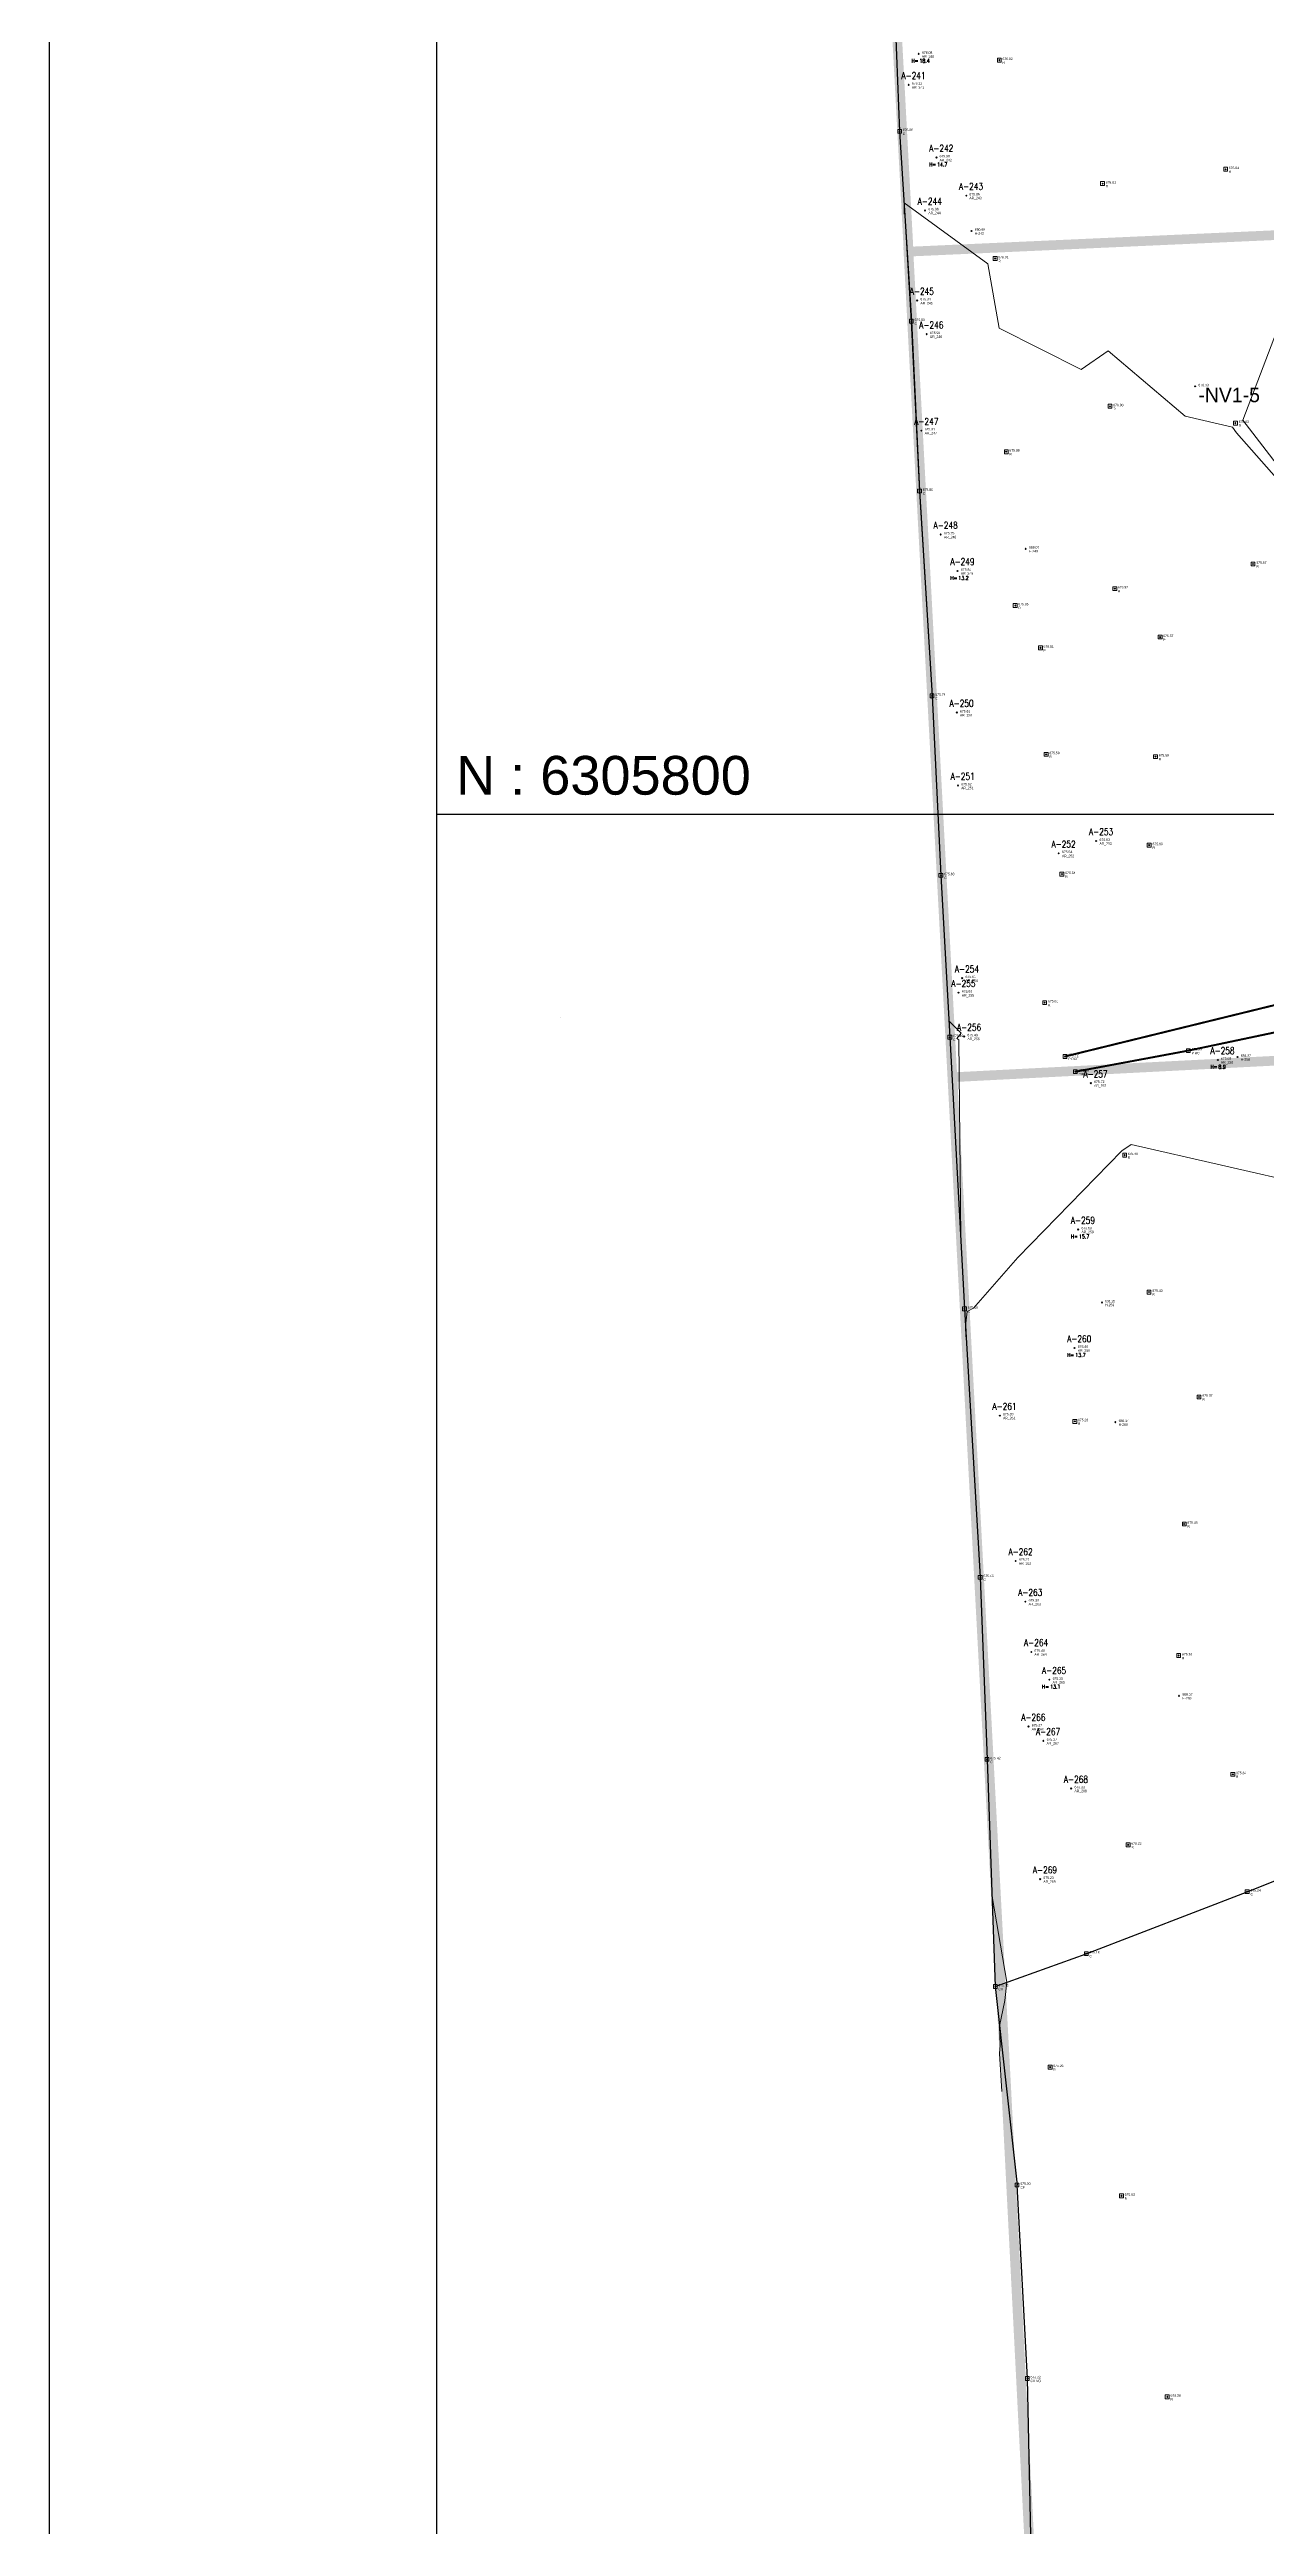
# Model space of a CAD drawing. Extents: x 350769 to 354978, y 6304672 to 6307963.
# Drawn here: x 352180 to 352242.9, y 6305711.6 to 6305839.5 of the extents above; entities that cross this region are included whole.
import ezdxf

# ---------------------------------------------------------------- set-up
doc = ezdxf.new("R2010")
doc.units = 0
doc.header["$PDMODE"] = 35
doc.header["$PDSIZE"] = 0.03
for name, pattern in [('4.0 - LO RECABARREN - DESNIVEL NUEVO$0$HIDDEN', [0.375, 0.25, -0.125]), ('CONTINUOS', [0]), ('DASHDOT', [1, 0.5, -0.25, 0, -0.25]), ('DASHED', [19.05, 12.7, -6.35])]:
    doc.linetypes.add(name, pattern=pattern)
doc.layers.get('0').update_dxf_attribs({"linetype": 'CONTINUOUS'})
for name, color, linetype in [('-LAMINA 1_1250', 1, 'CONTINUOUS'), ('03_S2_Pav ext_Borde vereda', 7, 'CONTINUOUS'), ('1-ARBOL H1', 7, 'CONTINUOUS'), ('1-ARBOL H2', 1, 'CONTINUOUS'), ('1-ARBOL H3', 241, 'CONTINUOUS'), ('1-ARBOL NOMBRE', 3, 'CONTINUOUS'), ('1-ARBOL PTO', 7, 'CONTINUOUS'), ('1-CERCO', 252, 'CERCO_LINE'), ('1-coordenadas', 8, 'CONTINUOUS'), ('1-PIRCA', 252, 'CONTINUOUS'), ('C-TINN', 5, 'CONTINUOUS'), ('C-TOPO-MINR', 8, 'CONTINUOUS'), ('V-NODE-TEXT DIC 2012', 31, 'CONTINUOUS')]:
    doc.layers.add(name, color=color, linetype=linetype)
doc.layers.add('0_ASD_LINEA OFICIAL', color=253, linetype='DASHDOT', lineweight=20)
doc.layers.add('0_ASD_TOPOGRAFIA_ELEMENTOS', color=7, linetype='CONTINUOS', lineweight=5, true_color=0xbdbdbd)
doc.styles.add('A', font='arial.ttf', dxfattribs={"height": 2})
doc.styles.add('ROMANS', font='romans.shx', dxfattribs={"width": 0.65})
doc.linetypes.add('CERCO_LINE', pattern='A,0.5,-0.2,[" X ",Standard,S=0.1,R=0,X=-0.1,Y=-0.05],-0.25', length=0.95)

# ---------------------------------------------------------------- blocks, each defined once
blk = doc.blocks.new('COORDENADAS')
at = {"layer": '-LAMINA 1_1250'}
blk.add_lwpolyline([(0, 0), (1436.25, 0), (1436.25, -923.479), (0, -923.479)], close=True, dxfattribs=at)
at = {"layer": '1-coordenadas'}
for p, q in [((20, -900.625), (20, -0.625)), ((20, -400.625), (1420, -400.625))]:
    blk.add_line(p, q, dxfattribs=at)
at = {"layer": '1-coordenadas', "style": 'A'}
blk.add_text('N : 6305800', height=2, dxfattribs=at).set_placement((21, -399.625))
blk = doc.blocks.new('A$C27410629')
at = {"layer": '0_ASD_LINEA OFICIAL', "ltscale": 8}
blk.add_line((2.42, 1027.79), (2.42, 1027.79), dxfattribs=at)
at = {"layer": '0_ASD_LINEA OFICIAL', "ltscale": 8, "const_width": 0.5}
for points in [[(61.85, 1118.1), (17.77, 1116.64), (20.41, 1067.33)], [(83.12, 1027.79), (22.67, 1024.69), (20.86, 1058.63), (20.86, 1058.63), (20.4, 1067.33), (76.8, 1069.87)]]:
    blk.add_lwpolyline(points, dxfattribs=at)
for points in [[(20.41, 1067.33), (76.8, 1069.87, 771082379058.993408)], [(108.22, 588.54), (107.37, 588.31), (106.34, 601.54), (104.84, 620.73), (103.44, 639), (100.01, 685.37, 0.000079), (97.13, 721.64, 0.00475), (91.91, 781.09), (90.33, 798.24), (85.38, 850.52), (80.53, 904.78), (78.46, 929.7), (27.92, 924.01), (25.44, 972.68), (22.67, 1024.69), (83.12, 1027.79, 0)]]:
    blk.add_lwpolyline(points, format="xyb", dxfattribs=at)
blk = doc.blocks.new('TOPOGRAFIA')
at = {"layer": '1-ARBOL H1', "color": 9, "lineweight": 0, "true_color": 0xbdbdbd}
for p in [(390224.89, 6302839.26), (390225.81, 6302833.91), (390226.9, 6302812.55), (390240.34, 6302787.3), (390233.13, 6302778.54), (390232.94, 6302772.42), (390231.64, 6302755.29)]:
    blk.add_point(p, dxfattribs=at)
at = {"layer": '1-ARBOL PTO', "color": 9, "lineweight": 0, "true_color": 0xbdbdbd}
for p in [(390224.89, 6302839.26), (390224.37, 6302837.66), (390225.81, 6302833.91), (390227.35, 6302831.94), (390225.22, 6302831.17), (390224.81, 6302826.52), (390225.3, 6302824.78), (390225.03, 6302819.8), (390226.03, 6302814.44), (390226.9, 6302812.55), (390226.86, 6302805.24), (390226.92, 6302801.47), (390234.06, 6302798.61), (390232.12, 6302797.97), (390226.95, 6302790.77), (390227.14, 6302791.52), (390227.24, 6302788.51), (390240.34, 6302787.3), (390233.78, 6302786.1), (390233.13, 6302778.54), (390232.94, 6302772.42), (390229.08, 6302768.93), (390229.9, 6302761.42), (390230.4, 6302759.32), (390230.71, 6302756.72), (390231.64, 6302755.29), (390230.56, 6302752.87), (390231.33, 6302752.13), (390232.77, 6302749.67), (390231.17, 6302744.99)]:
    blk.add_point(p, dxfattribs=at)
at = {"layer": '1-CERCO', "color": 9, "lineweight": 0, "true_color": 0xbdbdbd, "flags": 128}
for points in [[(390217.02, 6302967.12), (390217.78, 6302952.38), (390218.59, 6302938.78), (390218.97, 6302931.33), (390219.56, 6302920.38), (390219.9, 6302912.65), (390221.18, 6302887.89), (390221.92, 6302878.95), (390222.41, 6302867.44), (390222.99, 6302855.53), (390223.44, 6302847.05), (390223.91, 6302835.26), (390224.51, 6302825.45), (390224.93, 6302816.68), (390225.58, 6302806.1), (390226.04, 6302796.83), (390226.5, 6302788.47), (390227.26, 6302774.44), (390228.08, 6302760.58), (390228.42, 6302751.17), (390228.85, 6302739.44), (390229.97, 6302729.19)], [(390228.85, 6302739.44), (390233.54, 6302741.14), (390241.86, 6302744.34), (390248.77, 6302747.08), (390256.36, 6302750.03), (390264.53, 6302753.15), (390271.47, 6302755.79)], [(390230.94, 6302705.29), (390230.69, 6302711.1), (390230.51, 6302719.2), (390229.97, 6302729.19)]]:
    blk.add_lwpolyline(points, dxfattribs=at)
at = {"layer": '1-coordenadas', "color": 9, "linetype": '4.0 - LO RECABARREN - DESNIVEL NUEVO$0$HIDDEN', "lineweight": 0, "ltscale": 50, "true_color": 0xbdbdbd}
for p, q in [((390200, 6302300), (390200, 6303200)), ((390200, 6302800), (390900, 6302800))]:
    blk.add_line(p, q, dxfattribs=at)
at = {"layer": '1-PIRCA', "color": 9, "lineweight": 0, "true_color": 0xbdbdbd, "const_width": 0.1, "flags": 128}
for points in [[(390232.45, 6302787.48), (390252.12, 6302792.3), (390257.92, 6302793.38), (390265.06, 6302795.16)], [(390232.98, 6302786.69), (390238.82, 6302787.78), (390246.83, 6302789.47), (390251.9, 6302790.62), (390257.32, 6302791.72), (390264.58, 6302793.11)]]:
    blk.add_lwpolyline(points, dxfattribs=at)
at = {"layer": 'C-TINN', "color": 9, "linetype": 'Continuous', "lineweight": 0, "true_color": 0xbdbdbd}
for points, elevation in [([(390228.96, 6302838.83), (390228.96, 6302839.03), (390229.16, 6302839.03), (390229.16, 6302838.83), (390228.96, 6302838.83)], 676.02), ([(390223.81, 6302835.16), (390223.81, 6302835.36), (390224.01, 6302835.36), (390224.01, 6302835.16), (390223.81, 6302835.16)], 676.06), ([(390234.29, 6302832.46), (390234.29, 6302832.66), (390234.49, 6302832.66), (390234.49, 6302832.46), (390234.29, 6302832.46)], 676.01), ([(390240.65, 6302833.2), (390240.65, 6302833.4), (390240.85, 6302833.4), (390240.85, 6302833.2), (390240.65, 6302833.2)], 676.04), ([(390228.74, 6302828.59), (390228.74, 6302828.79), (390228.94, 6302828.79), (390228.94, 6302828.59), (390228.74, 6302828.59)], 676.01), ([(390224.41, 6302825.35), (390224.41, 6302825.55), (390224.61, 6302825.55), (390224.61, 6302825.35), (390224.41, 6302825.35)], 675.9), ([(390234.67, 6302820.96), (390234.67, 6302821.16), (390234.87, 6302821.16), (390234.87, 6302820.96), (390234.67, 6302820.96)], 676), ([(390241.15, 6302820.09), (390241.15, 6302820.29), (390241.35, 6302820.29), (390241.35, 6302820.09), (390241.15, 6302820.09)], 676), ([(390229.32, 6302818.61), (390229.32, 6302818.81), (390229.52, 6302818.81), (390229.52, 6302818.61), (390229.32, 6302818.61)], 675.98), ([(390224.83, 6302816.58), (390224.83, 6302816.78), (390225.03, 6302816.78), (390225.03, 6302816.58), (390224.83, 6302816.58)], 675.8), ([(390242.06, 6302812.81), (390242.06, 6302813.01), (390242.26, 6302813.01), (390242.26, 6302812.81), (390242.06, 6302812.81)], 675.97), ([(390229.78, 6302810.67), (390229.78, 6302810.87), (390229.98, 6302810.87), (390229.98, 6302810.67), (390229.78, 6302810.67)], 675.85), ([(390234.92, 6302811.54), (390234.92, 6302811.74), (390235.12, 6302811.74), (390235.12, 6302811.54), (390234.92, 6302811.54)], 675.92), ([(390231.08, 6302808.48), (390231.08, 6302808.68), (390231.28, 6302808.68), (390231.28, 6302808.48), (390231.08, 6302808.48)], 675.61), ([(390237.26, 6302809.04), (390237.26, 6302809.23), (390237.46, 6302809.23), (390237.46, 6302809.04), (390237.26, 6302809.04)], 675.57), ([(390225.48, 6302806), (390225.48, 6302806.2), (390225.68, 6302806.2), (390225.68, 6302806), (390225.48, 6302806)], 675.74), ([(390231.38, 6302802.99), (390231.38, 6302803.18), (390231.58, 6302803.18), (390231.58, 6302802.99), (390231.38, 6302802.99)], 675.59), ([(390237.02, 6302802.86), (390237.02, 6302803.06), (390237.22, 6302803.06), (390237.22, 6302802.86), (390237.02, 6302802.86)], 675.59), ([(390236.7, 6302798.29), (390236.7, 6302798.49), (390236.9, 6302798.49), (390236.9, 6302798.29), (390236.7, 6302798.29)], 675.8), ([(390225.94, 6302796.73), (390225.94, 6302796.93), (390226.14, 6302796.93), (390226.14, 6302796.73), (390225.94, 6302796.73)], 675.63), ([(390232.19, 6302796.79), (390232.19, 6302796.99), (390232.39, 6302796.99), (390232.39, 6302796.79), (390232.19, 6302796.79)], 675.54), ([(390231.3, 6302790.16), (390231.3, 6302790.36), (390231.5, 6302790.36), (390231.5, 6302790.16), (390231.3, 6302790.16)], 675.61), ([(390226.4, 6302788.37), (390226.4, 6302788.57), (390226.6, 6302788.57), (390226.6, 6302788.37), (390226.4, 6302788.37)], 675.49), ([(390238.72, 6302787.68), (390238.72, 6302787.88), (390238.92, 6302787.88), (390238.92, 6302787.68), (390238.72, 6302787.68)], 675.59), ([(390232.35, 6302787.38), (390232.35, 6302787.58), (390232.55, 6302787.58), (390232.55, 6302787.38), (390232.35, 6302787.38)], 675.72), ([(390232.88, 6302786.59), (390232.88, 6302786.79), (390233.08, 6302786.79), (390233.08, 6302786.59), (390232.88, 6302786.59)], 675.68), ([(390235.43, 6302782.28), (390235.43, 6302782.48), (390235.63, 6302782.48), (390235.63, 6302782.28), (390235.43, 6302782.28)], 675.49), ([(390236.69, 6302775.21), (390236.69, 6302775.41), (390236.89, 6302775.41), (390236.89, 6302775.21), (390236.69, 6302775.21)], 675.4), ([(390227.16, 6302774.34), (390227.16, 6302774.54), (390227.36, 6302774.54), (390227.36, 6302774.34), (390227.16, 6302774.34)], 675.5), ([(390239.27, 6302769.79), (390239.27, 6302769.99), (390239.47, 6302769.99), (390239.47, 6302769.79), (390239.27, 6302769.79)], 675.37), ([(390232.86, 6302768.53), (390232.86, 6302768.73), (390233.06, 6302768.73), (390233.06, 6302768.53), (390232.86, 6302768.53)], 675.28), ([(390238.51, 6302763.23), (390238.51, 6302763.43), (390238.71, 6302763.43), (390238.71, 6302763.23), (390238.51, 6302763.23)], 675.4), ([(390227.97, 6302760.48), (390227.97, 6302760.68), (390228.17, 6302760.68), (390228.17, 6302760.48), (390227.97, 6302760.48)], 675.43), ([(390238.22, 6302756.44), (390238.22, 6302756.64), (390238.42, 6302756.64), (390238.42, 6302756.44), (390238.22, 6302756.44)], 675.3), ([(390228.32, 6302751.08), (390228.32, 6302751.27), (390228.52, 6302751.27), (390228.52, 6302751.08), (390228.32, 6302751.08)], 675.42), ([(390241.02, 6302750.3), (390241.02, 6302750.5), (390241.22, 6302750.5), (390241.22, 6302750.3), (390241.02, 6302750.3)], 675.34), ([(390235.61, 6302746.66), (390235.61, 6302746.86), (390235.81, 6302746.86), (390235.81, 6302746.66), (390235.61, 6302746.66)], 675.22), ([(390241.76, 6302744.24), (390241.76, 6302744.44), (390241.96, 6302744.44), (390241.96, 6302744.24), (390241.76, 6302744.24)], 675.24), ([(390233.45, 6302741.04), (390233.45, 6302741.24), (390233.65, 6302741.24), (390233.65, 6302741.04), (390233.45, 6302741.04)], 675.16), ([(390228.75, 6302739.34), (390228.75, 6302739.54), (390228.95, 6302739.54), (390228.95, 6302739.34), (390228.75, 6302739.34)], 675.55), ([(390231.58, 6302735.18), (390231.58, 6302735.38), (390231.78, 6302735.38), (390231.78, 6302735.18), (390231.58, 6302735.18)], 675.26), ([(390229.87, 6302729.09), (390229.87, 6302729.29), (390230.07, 6302729.29), (390230.07, 6302729.09), (390229.87, 6302729.09)], 675.3), ([(390235.27, 6302728.53), (390235.27, 6302728.73), (390235.47, 6302728.73), (390235.47, 6302728.53), (390235.27, 6302728.53)], 675.03), ([(390230.41, 6302719.1), (390230.41, 6302719.3), (390230.6, 6302719.3), (390230.6, 6302719.1), (390230.41, 6302719.1)], 675.22), ([(390237.63, 6302718.15), (390237.63, 6302718.35), (390237.83, 6302718.35), (390237.83, 6302718.15), (390237.63, 6302718.15)], 675.08)]:
    blk.add_lwpolyline(points, dxfattribs=dict(at, elevation=elevation))
for p in [(390229.06, 6302838.93, 676.02), (390223.91, 6302835.26, 676.06), (390240.75, 6302833.3, 676.04), (390234.39, 6302832.56, 676.01), (390228.84, 6302828.69, 676.01), (390224.51, 6302825.45, 675.9), (390234.77, 6302821.06, 676), (390241.25, 6302820.19, 676), (390229.41, 6302818.71, 675.98), (390224.93, 6302816.68, 675.8), (390242.16, 6302812.91, 675.97), (390235.02, 6302811.64, 675.92), (390229.88, 6302810.77, 675.85), (390231.18, 6302808.58, 675.61), (390237.36, 6302809.13, 675.57), (390225.58, 6302806.1, 675.74), (390231.48, 6302803.08, 675.59), (390237.12, 6302802.96, 675.59), (390236.8, 6302798.39, 675.8), (390226.04, 6302796.83, 675.63), (390232.29, 6302796.89, 675.54), (390231.4, 6302790.26, 675.61), (390226.5, 6302788.47, 675.49), (390232.45, 6302787.48, 675.72), (390232.98, 6302786.69, 675.68), (390238.82, 6302787.78, 675.59), (390235.53, 6302782.38, 675.49), (390236.79, 6302775.31, 675.4), (390227.26, 6302774.44, 675.5), (390239.37, 6302769.89, 675.37), (390232.96, 6302768.63, 675.28), (390238.6, 6302763.33, 675.4), (390228.08, 6302760.58, 675.43), (390238.32, 6302756.54, 675.3), (390228.42, 6302751.17, 675.42), (390241.12, 6302750.4, 675.34), (390235.71, 6302746.76, 675.22), (390241.86, 6302744.34, 675.24), (390233.54, 6302741.14, 675.16), (390228.85, 6302739.44, 675.55), (390231.68, 6302735.28, 675.26), (390229.97, 6302729.19, 675.3), (390235.37, 6302728.63, 675.03), (390230.51, 6302719.2, 675.22), (390237.73, 6302718.25, 675.08)]:
    blk.add_point(p, dxfattribs=at)
at = {"layer": 'C-TOPO-MINR', "color": 9, "linetype": 'Continuous', "lineweight": 0, "true_color": 0xbdbdbd}
for points, elevation in [([(390244.28, 6302827.3), (390241.63, 6302820.34), (390247.77, 6302812.37)], 676), ([(390247.77, 6302812.37), (390241.31, 6302819.69), (390241.1, 6302819.98), (390238.66, 6302820.54), (390234.67, 6302823.93), (390233.29, 6302822.96), (390229.04, 6302825.1), (390228.47, 6302828.42), (390224.14, 6302831.57), (390224.14, 6302830.98)], 676), ([(390227.06, 6302778.13), (390226.97, 6302788.34), (390226.86, 6302788.41), (390227.08, 6302788.68), (390226.46, 6302789.3)], 675.5), ([(390245.19, 6302780.8), (390235.87, 6302782.94), (390235.39, 6302782.61), (390230.02, 6302777.09), (390227.72, 6302774.48), (390227.39, 6302774.31), (390227.31, 6302773.56), (390227.33, 6302773)], 675.5), ([(390229.18, 6302734.02), (390229.07, 6302735.98), (390229.1, 6302736.41), (390229.07, 6302737.4), (390229.34, 6302738.72), (390229.45, 6302739.66), (390228.68, 6302744.1)], 675.5)]:
    blk.add_lwpolyline(points, dxfattribs=dict(at, elevation=elevation))
at = {"layer": 'V-NODE-TEXT DIC 2012', "color": 9, "lineweight": 0, "true_color": 0xbdbdbd}
for p in [(390224.89, 6302839.26), (390229.06, 6302838.93), (390224.37, 6302837.66), (390223.91, 6302835.26), (390225.81, 6302833.91), (390240.75, 6302833.3), (390227.35, 6302831.94), (390234.39, 6302832.56), (390225.22, 6302831.17), (390227.62, 6302830.11), (390228.84, 6302828.69), (390224.81, 6302826.52), (390224.51, 6302825.45), (390225.3, 6302824.78), (390239.17, 6302822.09), (390234.77, 6302821.06), (390241.25, 6302820.19), (390225.03, 6302819.8), (390229.41, 6302818.71), (390224.93, 6302816.68), (390226.03, 6302814.44), (390230.42, 6302813.7), (390226.9, 6302812.55), (390242.16, 6302812.91), (390235.02, 6302811.64), (390229.88, 6302810.77), (390231.18, 6302808.58), (390237.36, 6302809.13), (390225.58, 6302806.1), (390226.86, 6302805.24), (390231.48, 6302803.08), (390237.12, 6302802.96), (390226.92, 6302801.47), (390234.06, 6302798.61), (390236.8, 6302798.39), (390226.04, 6302796.83), (390232.12, 6302797.97), (390232.29, 6302796.89), (390226.95, 6302790.77), (390227.14, 6302791.52), (390231.4, 6302790.26), (390226.5, 6302788.47), (390227.24, 6302788.51), (390232.45, 6302787.48), (390232.98, 6302786.69), (390238.82, 6302787.78), (390240.34, 6302787.3), (390241.36, 6302787.45), (390233.78, 6302786.1), (390235.53, 6302782.38), (390233.13, 6302778.54), (390236.79, 6302775.31), (390227.26, 6302774.44), (390234.36, 6302774.77), (390232.94, 6302772.42), (390229.08, 6302768.93), (390239.37, 6302769.89), (390232.96, 6302768.63), (390235.05, 6302768.59), (390238.6, 6302763.33), (390229.9, 6302761.42), (390228.08, 6302760.58), (390230.4, 6302759.32), (390230.71, 6302756.72), (390238.32, 6302756.54), (390231.64, 6302755.29), (390238.34, 6302754.46), (390230.56, 6302752.87), (390231.33, 6302752.13), (390228.42, 6302751.17), (390232.77, 6302749.67), (390241.12, 6302750.4), (390235.71, 6302746.76), (390231.17, 6302744.99), (390241.86, 6302744.34), (390233.54, 6302741.14), (390228.85, 6302739.44), (390231.68, 6302735.28), (390229.97, 6302729.19), (390235.37, 6302728.63), (390230.51, 6302719.2), (390237.73, 6302718.25)]:
    blk.add_point(p, dxfattribs=at)
at = {"layer": '1-ARBOL H2', "color": 9, "lineweight": 0, "true_color": 0xbdbdbd, "style": 'ROMANS', "width": 0.8}
for p in [(390224.52, 6302838.8), (390225.43, 6302833.45), (390226.53, 6302812.09), (390239.96, 6302786.84), (390232.75, 6302778.08), (390232.56, 6302771.96), (390231.26, 6302754.83)]:
    blk.add_text('H=', height=0.2, dxfattribs=at).set_placement(p)
at = {"layer": '1-ARBOL H3', "color": 9, "lineweight": 0, "true_color": 0xbdbdbd, "style": 'ROMANS', "width": 0.8}
for s, p in [('18.4', (390224.93, 6302838.8)), ('14.7', (390225.84, 6302833.45)), ('13.2', (390226.94, 6302812.09)), ('8.9', (390240.37, 6302786.84)), ('15.7', (390233.17, 6302778.08)), ('13.7', (390232.98, 6302771.96)), ('13.1', (390231.68, 6302754.83))]:
    blk.add_text(s, height=0.2, dxfattribs=at).set_placement(p)
at = {"layer": '1-ARBOL NOMBRE', "color": 9, "lineweight": 0, "true_color": 0xbdbdbd, "style": 'ROMANS', "width": 0.8}
for s, p in [('A-241', (390224, 6302837.96)), ('A-242', (390225.43, 6302834.21)), ('A-244', (390224.84, 6302831.47)), ('A-243', (390226.97, 6302832.24)), ('A-245', (390224.43, 6302826.82)), ('A-246', (390224.92, 6302825.08)), ('A-247', (390224.66, 6302820.1)), ('A-248', (390225.66, 6302814.74)), ('A-249', (390226.53, 6302812.86)), ('A-250', (390226.48, 6302805.54)), ('A-251', (390226.54, 6302801.77)), ('A-252', (390231.75, 6302798.27)), ('A-253', (390233.69, 6302798.91)), ('A-254', (390226.76, 6302791.82)), ('A-255', (390226.58, 6302791.07)), ('A-256', (390226.87, 6302788.81)), ('A-258', (390239.96, 6302787.6)), ('A-257', (390233.4, 6302786.4)), ('A-259', (390232.75, 6302778.84)), ('A-260', (390232.56, 6302772.72)), ('A-261', (390228.7, 6302769.23)), ('A-262', (390229.53, 6302761.72)), ('A-263', (390230.03, 6302759.62)), ('A-264', (390230.33, 6302757.03)), ('A-265', (390231.26, 6302755.59)), ('A-266', (390230.19, 6302753.17)), ('A-267', (390230.95, 6302752.43)), ('A-268', (390232.39, 6302749.97)), ('A-269', (390230.79, 6302745.29))]:
    blk.add_text(s, height=0.35, dxfattribs=at).set_placement(p)
at = {"layer": '1-coordenadas', "color": 9, "lineweight": 0, "true_color": 0xbdbdbd, "style": 'A'}
blk.add_text('N : 6305800', height=2, dxfattribs=at).set_placement((390201, 6302801))
at = {"layer": 'V-NODE-TEXT DIC 2012', "color": 9, "lineweight": 0, "true_color": 0xbdbdbd}
for s, height, p in [('AR_240', 0.127, (390225.06, 6302839.06)), ('676.08', 0.127, (390225.06, 6302839.26)), ('676.02', 0.125, (390229.22, 6302838.94)), ('676.12', 0.127, (390224.54, 6302837.67)), ('R', 0.125, (390229.22, 6302838.74)), ('AR_241', 0.127, (390224.54, 6302837.46)), ('676.06', 0.125, (390224.07, 6302835.27)), ('C', 0.125, (390224.07, 6302835.07)), ('675.98', 0.127, (390225.97, 6302833.91)), ('AR_242', 0.127, (390225.97, 6302833.71)), ('676.01', 0.125, (390234.55, 6302832.56)), ('676.04', 0.125, (390240.91, 6302833.31)), ('R', 0.125, (390240.91, 6302833.11)), ('AR_243', 0.127, (390227.51, 6302831.75)), ('675.86', 0.127, (390227.51, 6302831.95)), ('R', 0.125, (390234.55, 6302832.36)), ('AR_244', 0.127, (390225.39, 6302830.98)), ('675.96', 0.127, (390225.39, 6302831.18)), ('690.69', 0.125, (390227.79, 6302830.12)), ('H-242', 0.125, (390227.79, 6302829.92)), ('676.01', 0.125, (390229, 6302828.7)), ('R', 0.125, (390229, 6302828.5)), ('AR_245', 0.127, (390224.98, 6302826.32)), ('675.94', 0.127, (390224.98, 6302826.53)), ('675.90', 0.125, (390224.68, 6302825.46)), ('C', 0.125, (390224.68, 6302825.26)), ('AR_246', 0.127, (390225.47, 6302824.59)), ('675.92', 0.127, (390225.47, 6302824.79)), ('676.00', 0.125, (390234.94, 6302821.06)), ('676.03', 0.127, (390239.34, 6302822.09)), ('-NV1-5', 0.75, (390239.34, 6302821.27)), ('675.81', 0.127, (390225.2, 6302819.81)), ('R', 0.125, (390234.94, 6302820.86)), ('676.00', 0.125, (390241.42, 6302820.2)), ('R', 0.125, (390241.42, 6302820)), ('AR_247', 0.127, (390225.2, 6302819.61)), ('675.98', 0.125, (390229.58, 6302818.72)), ('R', 0.125, (390229.58, 6302818.52)), ('675.80', 0.125, (390225.1, 6302816.69)), ('C', 0.125, (390225.1, 6302816.49)), ('AR_248', 0.127, (390226.2, 6302814.24)), ('675.75', 0.127, (390226.2, 6302814.44)), ('689.07', 0.125, (390230.59, 6302813.71)), ('H-249', 0.125, (390230.59, 6302813.51)), ('AR_249', 0.127, (390227.07, 6302812.36)), ('675.84', 0.127, (390227.07, 6302812.56)), ('675.97', 0.125, (390242.33, 6302812.92)), ('R', 0.125, (390242.33, 6302812.72)), ('675.85', 0.125, (390230.04, 6302810.78)), ('675.92', 0.125, (390235.18, 6302811.65)), ('R', 0.125, (390235.18, 6302811.45)), ('R', 0.125, (390230.04, 6302810.58)), ('675.61', 0.125, (390231.34, 6302808.59)), ('P', 0.125, (390231.34, 6302808.39)), ('675.57', 0.125, (390237.52, 6302809.14)), ('P', 0.125, (390237.52, 6302808.94)), ('675.74', 0.125, (390225.75, 6302806.11)), ('C', 0.125, (390225.75, 6302805.91)), ('AR_250', 0.127, (390227.02, 6302805.04)), ('675.61', 0.127, (390227.02, 6302805.24)), ('675.59', 0.125, (390231.64, 6302803.09)), ('R', 0.125, (390231.64, 6302802.89)), ('675.59', 0.125, (390237.29, 6302802.97)), ('R', 0.125, (390237.29, 6302802.77)), ('AR_251', 0.127, (390227.09, 6302801.28)), ('675.62', 0.127, (390227.09, 6302801.48)), ('675.54', 0.127, (390232.29, 6302797.98)), ('AR_253', 0.127, (390234.23, 6302798.41)), ('675.63', 0.127, (390234.23, 6302798.61)), ('675.80', 0.125, (390236.97, 6302798.39)), ('R', 0.125, (390236.97, 6302798.19)), ('675.63', 0.125, (390226.21, 6302796.84)), ('AR_252', 0.127, (390232.29, 6302797.77)), ('675.54', 0.125, (390232.46, 6302796.9)), ('R', 0.125, (390232.46, 6302796.7)), ('C', 0.125, (390226.21, 6302796.64)), ('AR_255', 0.127, (390227.12, 6302790.57)), ('675.60', 0.127, (390227.12, 6302790.78)), ('AR_254', 0.127, (390227.31, 6302791.33)), ('675.61', 0.127, (390227.31, 6302791.53)), ('675.61', 0.125, (390231.57, 6302790.27)), ('R', 0.125, (390231.57, 6302790.07)), ('675.49', 0.125, (390226.67, 6302788.48)), ('C', 0.125, (390226.67, 6302788.28)), ('AR_256', 0.127, (390227.41, 6302788.32)), ('675.49', 0.127, (390227.41, 6302788.52)), ('675.59', 0.125, (390238.99, 6302787.79)), ('675.72', 0.125, (390232.62, 6302787.49)), ('PIRCF', 0.125, (390232.62, 6302787.29)), ('675.68', 0.125, (390233.15, 6302786.7)), ('PIRCF', 0.125, (390233.15, 6302786.5)), ('PIRC', 0.125, (390238.99, 6302787.59)), ('AR_258', 0.127, (390240.5, 6302787.11)), ('675.69', 0.127, (390240.5, 6302787.31)), ('684.62', 0.125, (390241.53, 6302787.46)), ('H-258', 0.125, (390241.53, 6302787.26)), ('AR_257', 0.127, (390233.95, 6302785.91)), ('675.72', 0.127, (390233.95, 6302786.11)), ('675.49', 0.125, (390235.69, 6302782.39)), ('R', 0.125, (390235.69, 6302782.19)), ('AR_259', 0.127, (390233.3, 6302778.35)), ('675.60', 0.127, (390233.3, 6302778.55)), ('675.40', 0.125, (390236.96, 6302775.32)), ('R', 0.125, (390236.96, 6302775.12)), ('675.50', 0.125, (390227.43, 6302774.45)), ('C', 0.125, (390227.43, 6302774.25)), ('691.29', 0.125, (390234.52, 6302774.78)), ('H-259', 0.125, (390234.52, 6302774.58)), ('675.46', 0.127, (390233.11, 6302772.43)), ('AR_260', 0.127, (390233.11, 6302772.23)), ('675.37', 0.125, (390239.54, 6302769.9)), ('675.33', 0.127, (390229.25, 6302768.94)), ('AR_261', 0.127, (390229.25, 6302768.74)), ('675.28', 0.125, (390233.12, 6302768.64)), ('689.14', 0.125, (390235.22, 6302768.6)), ('R', 0.125, (390239.54, 6302769.7)), ('R', 0.125, (390233.12, 6302768.44)), ('H-260', 0.125, (390235.22, 6302768.4)), ('675.40', 0.125, (390238.77, 6302763.34)), ('R', 0.125, (390238.77, 6302763.14)), ('AR_262', 0.127, (390230.07, 6302761.23)), ('675.27', 0.127, (390230.07, 6302761.43)), ('675.43', 0.125, (390228.24, 6302760.59)), ('C', 0.125, (390228.24, 6302760.39)), ('AR_263', 0.127, (390230.57, 6302759.13)), ('675.33', 0.127, (390230.57, 6302759.33)), ('AR_264', 0.127, (390230.87, 6302756.53)), ('675.40', 0.127, (390230.87, 6302756.73)), ('675.30', 0.125, (390238.49, 6302756.54)), ('R', 0.125, (390238.49, 6302756.34)), ('AR_265', 0.127, (390231.81, 6302755.09)), ('675.25', 0.127, (390231.81, 6302755.29)), ('688.37', 0.125, (390238.51, 6302754.47)), ('H-265', 0.125, (390238.51, 6302754.27)), ('AR_266', 0.127, (390230.73, 6302752.67)), ('675.27', 0.127, (390230.73, 6302752.87)), ('AR_267', 0.127, (390231.5, 6302751.94)), ('675.27', 0.127, (390231.5, 6302752.14)), ('675.42', 0.125, (390228.59, 6302751.18)), ('C', 0.125, (390228.59, 6302750.98)), ('AR_268', 0.127, (390232.94, 6302749.48)), ('675.33', 0.127, (390232.94, 6302749.68)), ('675.34', 0.125, (390241.28, 6302750.41)), ('R', 0.125, (390241.28, 6302750.21)), ('675.22', 0.125, (390235.87, 6302746.77)), ('R', 0.125, (390235.87, 6302746.57)), ('AR_269', 0.127, (390231.33, 6302744.8)), ('675.23', 0.127, (390231.33, 6302745)), ('675.24', 0.125, (390242.03, 6302744.35)), ('C', 0.125, (390242.03, 6302744.15)), ('675.16', 0.125, (390233.71, 6302741.15)), ('C', 0.125, (390233.71, 6302740.95)), ('675.55', 0.125, (390229.01, 6302739.45)), ('CX', 0.125, (390229.01, 6302739.25)), ('675.26', 0.125, (390231.84, 6302735.29)), ('R', 0.125, (390231.84, 6302735.09)), ('675.30', 0.125, (390230.14, 6302729.2)), ('CF', 0.125, (390230.14, 6302729)), ('675.03', 0.125, (390235.53, 6302728.64)), ('R', 0.125, (390235.53, 6302728.44)), ('675.22', 0.125, (390230.67, 6302719.21)), ('CVIVO', 0.125, (390230.67, 6302719.01)), ('675.08', 0.125, (390237.9, 6302718.26)), ('R', 0.125, (390237.9, 6302718.06))]:
    blk.add_text(s, height=height, dxfattribs=at).set_placement(p)

msp = doc.modelspace()

# ---------------------------------------------------------------- linework, layer by layer
at = {"layer": '1-CERCO', "ltscale": 6, "flags": 128}
for points in [[(352217.019, 6305967.12), (352217.78, 6305952.375), (352218.592, 6305938.776), (352218.971, 6305931.335), (352219.558, 6305920.385), (352219.898, 6305912.654), (352221.179, 6305887.887), (352221.916, 6305878.948), (352222.415, 6305867.436), (352222.989, 6305855.525), (352223.438, 6305847.049), (352223.907, 6305835.257), (352224.514, 6305825.448), (352224.93, 6305816.683), (352225.583, 6305806.101), (352226.043, 6305796.827), (352226.504, 6305788.468), (352227.259, 6305774.44), (352228.075, 6305760.58), (352228.42, 6305751.175), (352228.847, 6305739.443), (352229.973, 6305729.189)], [(352228.847, 6305739.443), (352233.545, 6305741.139), (352241.859, 6305744.339), (352248.769, 6305747.085), (352256.36, 6305750.027), (352264.526, 6305753.147), (352271.47, 6305755.795)], [(352230.939, 6305705.288), (352230.691, 6305711.102), (352230.505, 6305719.202), (352229.973, 6305729.189)]]:
    msp.add_lwpolyline(points, dxfattribs=at)
at = {"layer": '1-PIRCA', "const_width": 0.1, "flags": 128}
for points in [[(352232.454, 6305787.478), (352252.122, 6305792.299), (352257.921, 6305793.375), (352265.063, 6305795.156)], [(352232.98, 6305786.691), (352238.824, 6305787.781), (352246.826, 6305789.466), (352251.902, 6305790.615), (352257.319, 6305791.723), (352264.583, 6305793.109)]]:
    msp.add_lwpolyline(points, dxfattribs=at)

# ---------------------------------------------------------------- block references
at = {"color": 252, "linetype": 'DASHED'}
msp.add_blockref('COORDENADAS', (352180, 6306200.625), dxfattribs=at)
at = {"layer": '03_S2_Pav ext_Borde vereda', "linetype": 'Continuous'}
msp.add_blockref('A$C27410629', (352203.962, 6304761.714), dxfattribs=at)

# ---------------------------------------------------------------- next in the draw order: block references
at = {"layer": '0_ASD_TOPOGRAFIA_ELEMENTOS', "color": 30, "true_color": 0xf26507}
msp.add_blockref('TOPOGRAFIA', (-38000, 3000), dxfattribs=at)

doc.saveas('drawing.dxf')
